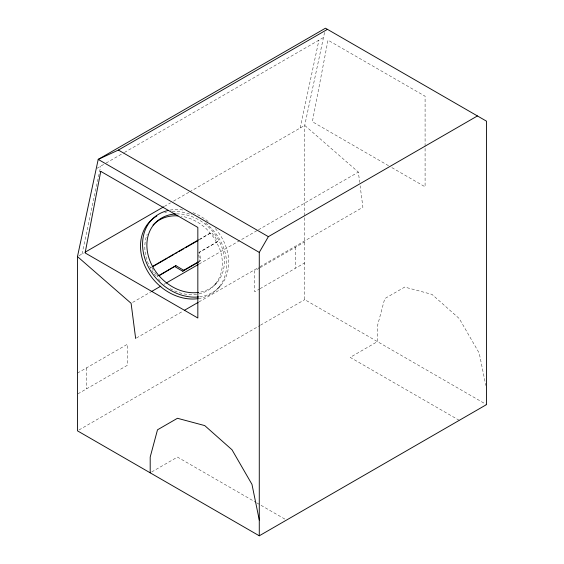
<?xml version="1.0" encoding="UTF-8"?>
<svg xmlns="http://www.w3.org/2000/svg" width="564" height="564" viewBox="0 0 564 564"><rect width="100%" height="100%" fill="white"/><g stroke="black" fill="none" stroke-linecap="round" stroke-linejoin="round"><path stroke-width="0.42" stroke-dasharray="2.82 2.11" d="M82.02 253.969L100.759 166.126M300.182 128.014L318.921 40.171M324.554 32.451L304.722 125.391L304.722 299.632L486.528 404.599M150.602 267.907L151.631 266.955M198.514 252.975L217.598 241.603L215.004 236.732L211.366 232.467L199.755 239.524M217.598 241.603L199.55 252.023L200.643 260.526L199.607 261.477L198.627 253.828M214.701 284.792L216.766 282.895M218.162 288.077L220.221 286.181M96.966 168.312L105.334 163.482M106.095 163.045L123.643 152.915M124.404 152.47L323.461 37.548M78.988 255.725L83.542 253.095M164.399 206.41L170.504 202.885M173.557 201.122L188.813 192.317M189.574 191.873L304.722 125.391L358.359 172.105L359.684 182.391M199.268 239.446L211.366 232.467M199.17 261.379L200.643 260.526M132.632 302.424L150.933 291.856M163.898 284.376L165.421 283.495M198.972 264.121L257.692 230.218M258.46 229.781L358.359 172.105M136.41 338.026L182.926 311.173M198.944 301.923L259.186 267.146M259.955 266.702L362.899 207.263L360.128 185.824M77.472 373.107L127.471 344.244L127.471 365.232L77.472 394.102M259.278 268.147L254.731 270.769L254.731 291.764L259.278 289.135M260.032 267.71L304.722 241.907M260.032 288.697L304.722 262.894M78.995 429.958L259.729 325.611M260.498 325.167L304.722 299.632M151.709 471.948L177.463 457.08L256.035 502.439M388.533 165.696L312.371 121.725L328.008 40.171L425.087 96.218L425.087 186.804L391.578 167.459M459.258 420.342L350.173 357.364L377.443 341.622L377.443 325.872L384.754 298.603L404.719 287.076L431.989 294.387L459.258 318.568L479.224 353.142L485.83 385.452M256.796 502.876L285.017 519.176M154.748 272.433L156.306 274.259M156.82 274.872L157.864 276.092L156.834 277.044L154.233 273.991M158.385 278.87L160.465 281.309M151.998 267.646L154.226 271.82M153.196 272.772L148.001 263.036A42.977 34.799 47.3 0 1 147.211 234.201M295.635 247.152L295.635 268.147M86.56 367.862L86.56 388.85M176.673 213.911A42.977 34.799 47.3 0 1 222.688 249.774A42.977 34.799 47.3 0 1 199.48 292.279M198.972 293.872A42.977 34.799 47.3 0 0 219.17 247.42L213.975 237.684L206.706 229.146A42.977 34.799 47.3 0 0 181.284 216.238M196.624 294.302A42.977 34.799 47.3 0 1 169.306 288.077M205.522 222.977A47.75 38.662 47.3 0 1 226.509 267.837A47.75 38.662 47.3 0 1 199.092 298.483M164.787 212.706A47.75 38.662 47.3 0 1 166.486 212.29M172.21 211.493A47.75 38.662 47.3 0 1 191.718 214.856M215.356 228.561A47.75 38.662 47.3 0 1 199.515 296.826M170.138 210.076A47.75 38.662 47.3 0 1 184.167 210.189M192.98 212.649A47.75 38.662 47.3 0 1 208.87 222.131"/><path stroke-width="0.85" d="M77.472 256.599L98.207 159.4L325.456 28.2L486.528 121.197L486.528 404.599L259.278 535.8L77.472 430.84L77.472 256.599L131.102 303.305L135.649 338.471M259.278 535.8L259.278 252.397L268.365 236.654L477.44 115.944M159.09 275.74L175.912 265.672L183.758 270.276L198.436 261.802M174.882 266.617L182.729 271.228L183.758 270.276M259.278 252.397L98.207 159.4L118.377 150.059L327.451 29.349M85.065 252.214L163.638 206.847M152.386 266.518L198.514 239.883M152.865 266.596L167.233 258.298M168.749 257.424L174.043 254.371M175.552 253.497L177.068 252.623M178.577 251.748L183.871 248.696M185.387 247.822L197.485 240.835M158.611 275.655L175.912 265.672M182.729 271.228L198.14 262.323M151.695 291.419L160.846 286.131M166.183 283.05L198.211 264.558M184.456 310.292L198.183 302.367M118.377 150.059L268.365 236.654M259.278 520.057L251.967 484.349L232.001 449.769L204.732 425.587L177.463 418.284L157.497 429.81L150.193 457.08L150.193 472.822M153.02 225.057A42.977 34.799 47.3 0 1 177.928 215.878M198.683 292.399A42.977 34.799 47.3 0 1 148.6 256.888A42.977 34.799 47.3 0 1 175.848 213.946M198.281 298.61A47.75 38.662 47.3 0 1 145.97 268.182A47.75 38.662 47.3 0 1 156.834 215.998M198.69 296.925A47.75 38.662 47.3 0 1 145.3 259.835A47.75 38.662 47.3 0 1 168.544 210.386M100.759 171.371L85.122 252.933L197.837 318.011L197.837 227.419L100.759 171.371"/></g></svg>
